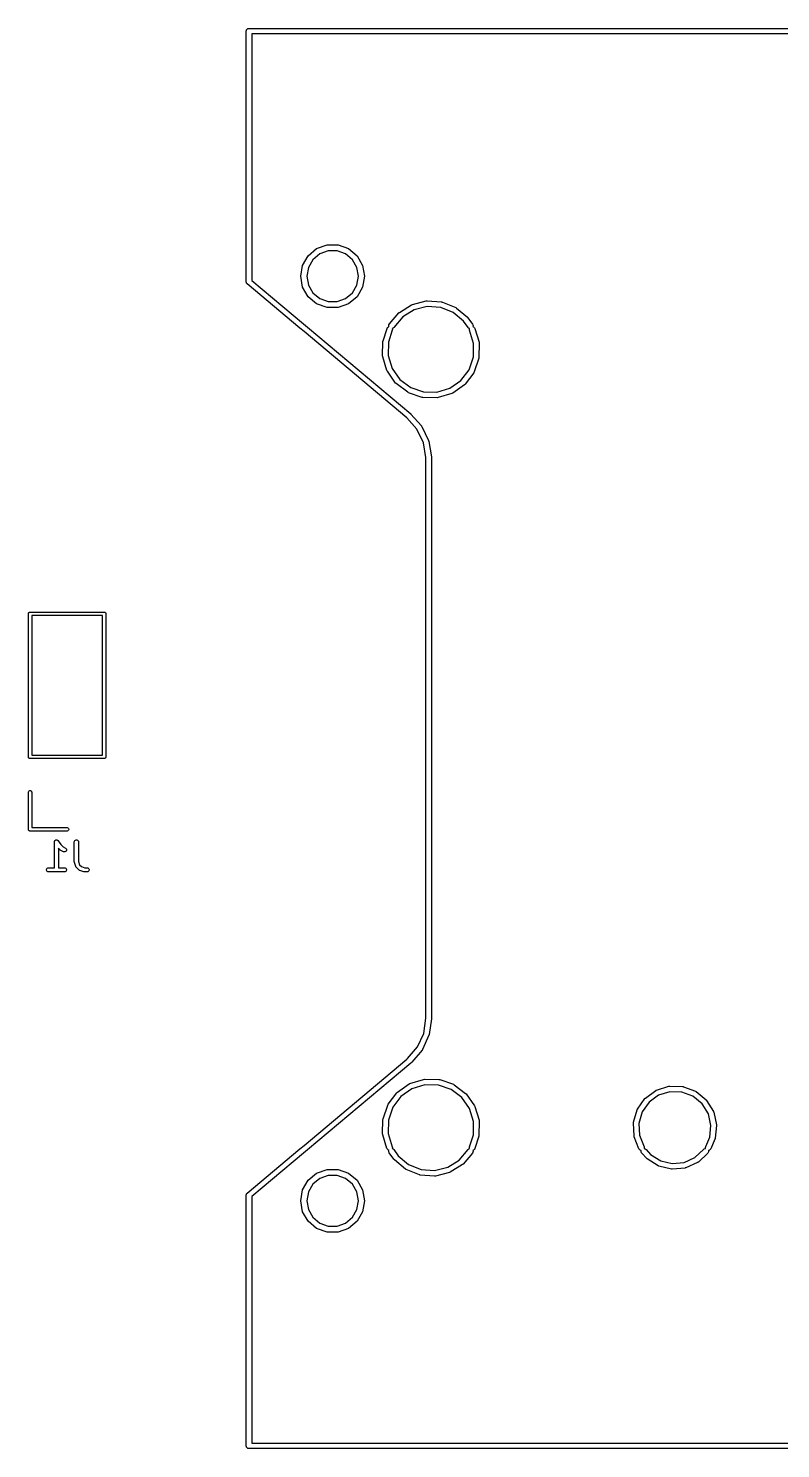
# Model space of a CAD drawing. Extents: x 111.4 to 165.4, y -127.2 to -76.2.
# Drawn here: x 111.4 to 138.4, y -127.2 to -76.2 of the extents above; entities that cross this region are included whole.
import ezdxf

# ---------------------------------------------------------------- set-up
doc = ezdxf.new("R2010")
doc.units = 0
doc.header["$MEASUREMENT"] = 0
doc.layers.add('BLACK', color=7, linetype='CONTINUOUS')

msp = doc.modelspace()

# ---------------------------------------------------------------- linework, layer by layer
at = {"layer": 'BLACK', "linetype": 'CONTINUOUS'}
for p, q in [((119.211, -76.2824), (119.214, -76.274)), ((119.211, -76.2913), (119.211, -76.2824)), ((119.211, -83.1863), (119.211, -76.2913)), ((119.211, -76.2913), (119.211, -76.2913)), ((119.214, -76.274), (119.216, -76.2653)), ((119.216, -76.2653), (119.22, -76.2576)), ((119.22, -76.2576), (119.223, -76.2492)), ((119.223, -76.2492), (119.229, -76.2424)), ((119.229, -76.2424), (119.233, -76.2347)), ((119.233, -76.2347), (119.24, -76.229)), ((119.24, -76.229), (119.246, -76.2222)), ((119.246, -76.2222), (119.253, -76.2178)), ((119.253, -76.2178), (119.26, -76.2121)), ((119.26, -76.2121), (119.269, -76.209)), ((119.269, -76.209), (119.276, -76.2046)), ((119.276, -76.2046), (119.285, -76.203)), ((119.285, -76.203), (119.293, -76.2)), ((119.293, -76.2), (119.302, -76.2)), ((119.302, -76.2), (119.302, -76.2)), ((119.302, -76.2), (165.32, -76.2)), ((165.211, -76.4), (119.411, -76.4)), ((119.411, -76.4), (119.411, -85.2534)), ((119.211, -83.3133), (119.211, -83.1863)), ((119.211, -83.1863), (119.211, -83.1863)), ((119.211, -85.2824), (119.211, -83.3133)), ((119.211, -83.3133), (119.211, -83.3133)), ((121.434, -84.364), (121.738, -84.1084)), ((121.738, -84.1084), (122.112, -83.9724)), ((122.112, -83.9724), (122.51, -83.9724)), ((122.51, -83.9724), (122.883, -84.1084)), ((122.883, -84.1084), (123.188, -84.364)), ((121.235, -84.7084), (121.434, -84.364)), ((121.602, -84.5054), (121.442, -84.7836)), ((121.849, -84.2989), (121.602, -84.5054)), ((122.15, -84.1891), (121.849, -84.2989)), ((122.472, -84.1891), (122.15, -84.1891)), ((122.773, -84.2989), (122.472, -84.1891)), ((123.02, -84.5054), (122.773, -84.2989)), ((123.18, -84.7836), (123.02, -84.5054)), ((123.188, -84.364), (123.387, -84.7084)), ((121.166, -85.1), (121.235, -84.7084)), ((121.235, -85.4916), (121.166, -85.1)), ((121.442, -84.7836), (121.386, -85.1)), ((121.386, -85.1), (121.442, -85.4164)), ((123.236, -85.1), (123.18, -84.7836)), ((123.18, -85.4164), (123.236, -85.1)), ((123.387, -84.7084), (123.456, -85.1)), ((123.456, -85.1), (123.387, -85.4916)), ((119.211, -85.3176), (119.211, -85.2824)), ((119.214, -85.326), (119.211, -85.3176)), ((119.216, -85.3347), (119.214, -85.326)), ((119.22, -85.3424), (119.216, -85.3347)), ((119.223, -85.3508), (119.22, -85.3424)), ((119.229, -85.3576), (119.223, -85.3508)), ((119.233, -85.3653), (119.229, -85.3576)), ((119.24, -85.371), (119.233, -85.3653)), ((121.134, -86.9602), (119.24, -85.371)), ((119.24, -85.371), (119.24, -85.371)), ((119.411, -85.2534), (121.263, -86.807)), ((121.434, -85.836), (121.235, -85.4916)), ((121.442, -85.4164), (121.602, -85.6946)), ((123.02, -85.6946), (123.18, -85.4164)), ((123.387, -85.4916), (123.188, -85.836)), ((121.738, -86.0916), (121.434, -85.836)), ((121.602, -85.6946), (121.849, -85.9011)), ((122.112, -86.2276), (121.738, -86.0916)), ((121.849, -85.9011), (122.15, -86.0109)), ((122.15, -86.0109), (122.472, -86.0109)), ((122.472, -86.0109), (122.773, -85.9011)), ((122.883, -86.0916), (122.51, -86.2276)), ((122.773, -85.9011), (123.02, -85.6946)), ((123.188, -85.836), (122.883, -86.0916)), ((124.708, -86.3982), (125.146, -86.1253)), ((125.146, -86.1253), (125.175, -86.1131)), ((125.175, -86.1131), (125.676, -85.989)), ((125.708, -86.1869), (125.238, -86.3034)), ((125.676, -85.989), (125.707, -85.9863)), ((125.707, -85.9863), (125.707, -85.9863)), ((125.707, -85.9863), (126.222, -86.0231)), ((126.192, -86.2215), (125.708, -86.1869)), ((126.222, -86.0231), (126.222, -86.0231)), ((126.222, -86.0231), (126.237, -86.0267)), ((126.237, -86.0267), (126.252, -86.0302)), ((126.252, -86.0302), (126.252, -86.0302)), ((126.252, -86.0302), (126.731, -86.2243)), ((122.51, -86.2276), (122.112, -86.2276)), ((124.351, -86.8136), (124.684, -86.4187)), ((124.827, -86.5596), (124.504, -86.9424)), ((124.684, -86.4187), (124.698, -86.4066)), ((124.698, -86.4066), (124.708, -86.3982)), ((125.238, -86.3034), (124.827, -86.5596)), ((126.641, -86.4037), (126.192, -86.2215)), ((127.014, -86.7181), (126.641, -86.4037)), ((126.731, -86.2243), (126.731, -86.2243)), ((126.731, -86.2243), (126.743, -86.2321)), ((126.743, -86.2321), (126.757, -86.2405)), ((126.757, -86.2405), (126.757, -86.2405)), ((126.757, -86.2405), (127.152, -86.5729)), ((127.152, -86.5729), (127.16, -86.5821)), ((127.16, -86.5821), (127.169, -86.5907)), ((127.169, -86.5907), (127.335, -86.8192)), ((121.285, -87.0872), (121.134, -86.9602)), ((121.134, -86.9602), (121.134, -86.9602)), ((121.263, -86.807), (121.263, -86.807)), ((121.263, -86.807), (121.414, -86.934)), ((124.977, -90.1847), (121.285, -87.0872)), ((121.285, -87.0872), (121.285, -87.0872)), ((121.414, -86.934), (121.414, -86.934)), ((121.414, -86.934), (125.118, -90.0417)), ((124.121, -87.4144), (124.264, -86.9741)), ((124.264, -86.9741), (124.278, -86.9462)), ((124.278, -86.9462), (124.3, -86.9241)), ((124.3, -86.9241), (124.328, -86.9099)), ((124.454, -87.0359), (124.315, -87.462)), ((124.328, -86.8709), (124.335, -86.8404)), ((124.331, -86.902), (124.328, -86.8709)), ((124.328, -86.9099), (124.334, -86.909)), ((124.334, -86.909), (124.331, -86.902)), ((124.335, -86.8404), (124.351, -86.8136)), ((124.481, -86.9629), (124.454, -86.9743)), ((124.454, -86.9743), (124.459, -87.005)), ((124.459, -87.005), (124.454, -87.0359)), ((124.504, -86.9424), (124.481, -86.9629)), ((127.173, -86.9368), (127.014, -86.7181)), ((127.195, -86.9589), (127.173, -86.9368)), ((127.223, -86.9731), (127.195, -86.9589)), ((127.228, -86.9739), (127.223, -86.9731)), ((127.223, -87.0034), (127.228, -86.9739)), ((127.228, -87.0343), (127.223, -87.0034)), ((127.374, -87.5127), (127.228, -87.0343)), ((127.335, -86.8192), (127.349, -86.8471)), ((127.349, -86.8471), (127.354, -86.878)), ((127.354, -86.878), (127.349, -86.9089)), ((127.349, -86.9089), (127.349, -86.9092)), ((127.349, -86.9092), (127.356, -86.9104)), ((127.356, -86.9104), (127.383, -86.9251)), ((127.383, -86.9251), (127.405, -86.9475)), ((127.405, -86.9475), (127.419, -86.9757)), ((127.419, -86.9757), (127.57, -87.4692)), ((124.107, -87.9599), (124.116, -87.4437)), ((124.116, -87.4437), (124.118, -87.4291)), ((124.118, -87.4291), (124.121, -87.4144)), ((124.315, -87.462), (124.308, -87.9473)), ((127.367, -87.9972), (127.374, -87.5127)), ((127.575, -87.5001), (127.566, -88.0163)), ((127.57, -87.4692), (127.57, -87.4692)), ((127.57, -87.4692), (127.575, -87.5001)), ((124.112, -87.9908), (124.107, -87.9599)), ((124.263, -88.4843), (124.112, -87.9908)), ((124.308, -87.9473), (124.45, -88.4105)), ((127.209, -88.4555), (127.367, -87.9972)), ((127.561, -88.0471), (127.393, -88.5354)), ((127.566, -88.0163), (127.561, -88.0471)), ((127.566, -88.0163), (127.566, -88.0163)), ((124.277, -88.5125), (124.263, -88.4843)), ((124.263, -88.4843), (124.263, -88.4843)), ((124.574, -88.935), (124.277, -88.5125)), ((124.45, -88.4105), (124.728, -88.8071)), ((126.918, -88.8429), (127.209, -88.4555)), ((127.379, -88.5631), (127.068, -88.9757)), ((127.393, -88.5354), (127.379, -88.5631)), ((124.595, -88.9575), (124.574, -88.935)), ((125.008, -89.2677), (124.595, -88.9575)), ((124.595, -88.9575), (124.595, -88.9575)), ((124.728, -88.8071), (125.115, -89.0983)), ((125.115, -89.0983), (125.574, -89.2555)), ((126.058, -89.2634), (126.522, -89.1212)), ((126.522, -89.1212), (126.918, -88.8429)), ((127.046, -88.9975), (126.623, -89.294)), ((127.068, -88.9757), (127.046, -88.9975)), ((127.068, -88.9757), (127.068, -88.9757)), ((125.036, -89.2823), (125.008, -89.2677)), ((125.524, -89.4498), (125.036, -89.2823)), ((125.555, -89.4552), (125.524, -89.4498)), ((126.071, -89.4637), (125.555, -89.4552)), ((125.555, -89.4552), (125.555, -89.4552)), ((125.574, -89.2555), (126.058, -89.2634)), ((126.102, -89.4593), (126.071, -89.4637)), ((126.071, -89.4637), (126.071, -89.4637)), ((126.595, -89.3078), (126.102, -89.4593)), ((126.102, -89.4593), (126.102, -89.4593)), ((126.623, -89.294), (126.595, -89.3078)), ((126.595, -89.3078), (126.595, -89.3078)), ((125.341, -90.5912), (124.977, -90.1847)), ((125.118, -90.0417), (125.122, -90.0472)), ((125.122, -90.0472), (125.499, -90.4684)), ((125.573, -91.0769), (125.341, -90.5912)), ((125.499, -90.4684), (125.499, -90.4684)), ((125.499, -90.4684), (125.499, -90.4684)), ((125.499, -90.4684), (125.5, -90.4693)), ((125.5, -90.4693), (125.508, -90.4807)), ((125.508, -90.4807), (125.515, -90.492)), ((125.515, -90.492), (125.76, -91.0036)), ((125.661, -91.615), (125.573, -91.0769)), ((125.76, -91.0036), (125.76, -91.0047)), ((125.76, -91.0047), (125.764, -91.0177)), ((125.764, -91.0177), (125.768, -91.0307)), ((125.768, -91.0307), (125.859, -91.5903)), ((125.661, -91.6452), (125.661, -91.615)), ((125.661, -111.748), (125.661, -91.6452)), ((125.859, -91.5903), (125.86, -91.5915)), ((125.86, -91.5915), (125.86, -91.5985)), ((125.86, -91.5985), (125.861, -91.6055)), ((125.861, -91.6055), (125.861, -91.6356)), ((125.861, -91.6356), (125.861, -91.6361)), ((125.861, -91.6361), (125.861, -111.764)), ((111.386, -97.2114), (111.388, -97.2064)), ((111.386, -97.2168), (111.386, -97.2114)), ((111.386, -102.367), (111.386, -97.2168)), ((111.388, -97.2064), (111.389, -97.2012)), ((111.389, -97.2012), (111.391, -97.1966)), ((111.391, -97.1966), (111.393, -97.1915)), ((111.393, -97.1915), (111.397, -97.1874)), ((111.397, -97.1874), (111.399, -97.1828)), ((111.399, -97.1828), (111.403, -97.1794)), ((111.403, -97.1794), (111.407, -97.1753)), ((111.407, -97.1753), (111.411, -97.1727)), ((111.411, -97.1727), (111.416, -97.1692)), ((111.416, -97.1692), (111.421, -97.1674)), ((111.421, -97.1674), (111.425, -97.1647)), ((111.425, -97.1647), (111.43, -97.1638)), ((111.43, -97.1638), (111.435, -97.162)), ((111.435, -97.162), (111.441, -97.162)), ((111.441, -97.162), (111.441, -97.162)), ((111.441, -97.162), (114.111, -97.162)), ((111.506, -97.282), (111.506, -102.302)), ((114.046, -97.282), (111.506, -97.282)), ((114.046, -102.302), (114.046, -97.282)), ((114.111, -97.162), (114.117, -97.162)), ((114.111, -97.162), (114.111, -97.162)), ((114.117, -97.162), (114.122, -97.1638)), ((114.122, -97.1638), (114.127, -97.1647)), ((114.127, -97.1647), (114.131, -97.1674)), ((114.131, -97.1674), (114.136, -97.1692)), ((114.136, -97.1692), (114.141, -97.1727)), ((114.141, -97.1727), (114.145, -97.1753)), ((114.145, -97.1753), (114.149, -97.1794)), ((114.149, -97.1794), (114.153, -97.1828)), ((114.153, -97.1828), (114.155, -97.1875)), ((114.155, -97.1875), (114.159, -97.1915)), ((114.159, -97.1915), (114.161, -97.1965)), ((114.161, -97.1965), (114.163, -97.2012)), ((114.163, -97.2012), (114.164, -97.2064)), ((114.164, -97.2064), (114.166, -97.2114)), ((114.166, -97.2114), (114.166, -97.2167)), ((114.166, -97.2167), (114.166, -97.2168)), ((114.166, -97.2168), (114.166, -102.367)), ((111.386, -102.373), (111.386, -102.367)), ((111.386, -102.367), (111.386, -102.367)), ((111.388, -102.378), (111.386, -102.373)), ((111.389, -102.383), (111.388, -102.378)), ((111.391, -102.387), (111.389, -102.383)), ((111.393, -102.392), (111.391, -102.387)), ((111.397, -102.397), (111.393, -102.392)), ((111.399, -102.401), (111.397, -102.397)), ((111.403, -102.405), (111.399, -102.401)), ((111.407, -102.409), (111.403, -102.405)), ((111.411, -102.411), (111.407, -102.409)), ((111.416, -102.415), (111.411, -102.411)), ((111.421, -102.417), (111.416, -102.415)), ((111.425, -102.419), (111.421, -102.417)), ((111.43, -102.42), (111.425, -102.419)), ((111.435, -102.422), (111.43, -102.42)), ((111.441, -102.422), (111.435, -102.422)), ((114.111, -102.422), (111.441, -102.422)), ((111.441, -102.422), (111.441, -102.422)), ((111.506, -102.302), (114.046, -102.302)), ((114.117, -102.422), (114.111, -102.422)), ((114.111, -102.422), (114.111, -102.422)), ((114.122, -102.42), (114.117, -102.422)), ((114.127, -102.419), (114.122, -102.42)), ((114.131, -102.417), (114.127, -102.419)), ((114.136, -102.415), (114.131, -102.417)), ((114.141, -102.411), (114.136, -102.415)), ((114.145, -102.409), (114.141, -102.411)), ((114.149, -102.405), (114.145, -102.409)), ((114.153, -102.401), (114.149, -102.405)), ((114.155, -102.397), (114.153, -102.401)), ((114.159, -102.392), (114.155, -102.397)), ((114.161, -102.387), (114.159, -102.392)), ((114.163, -102.383), (114.161, -102.387)), ((114.164, -102.378), (114.163, -102.383)), ((114.166, -102.373), (114.164, -102.378)), ((114.166, -102.367), (114.166, -102.367)), ((114.166, -102.367), (114.166, -102.373)), ((111.386, -103.627), (111.389, -103.611)), ((111.386, -104.951), (111.386, -103.627)), ((111.389, -103.611), (111.399, -103.593)), ((111.399, -103.593), (111.416, -103.579)), ((111.416, -103.579), (111.435, -103.572)), ((111.435, -103.572), (111.457, -103.572)), ((111.457, -103.572), (111.476, -103.579)), ((111.476, -103.579), (111.493, -103.593)), ((111.493, -103.593), (111.503, -103.611)), ((111.503, -103.611), (111.506, -103.627)), ((111.506, -103.627), (111.506, -104.902)), ((111.386, -104.973), (111.386, -104.951)), ((111.388, -104.978), (111.386, -104.973)), ((111.389, -104.983), (111.388, -104.978)), ((111.391, -104.987), (111.389, -104.983)), ((111.393, -104.992), (111.391, -104.987)), ((111.397, -104.997), (111.393, -104.992)), ((111.399, -105.001), (111.397, -104.997)), ((111.403, -105.005), (111.399, -105.001)), ((111.407, -105.009), (111.403, -105.005)), ((111.411, -105.011), (111.407, -105.009)), ((111.416, -105.015), (111.411, -105.011)), ((111.421, -105.017), (111.416, -105.015)), ((111.425, -105.019), (111.421, -105.017)), ((111.43, -105.02), (111.425, -105.019)), ((111.435, -105.022), (111.43, -105.02)), ((111.441, -105.022), (111.435, -105.022)), ((112.781, -105.022), (111.441, -105.022)), ((111.441, -105.022), (111.441, -105.022)), ((111.506, -104.902), (112.781, -104.902)), ((112.781, -104.902), (112.797, -104.905)), ((112.797, -105.019), (112.781, -105.022)), ((112.797, -104.905), (112.815, -104.915)), ((112.815, -105.009), (112.797, -105.019)), ((112.815, -104.915), (112.829, -104.932)), ((112.829, -104.992), (112.815, -105.009)), ((112.829, -104.932), (112.836, -104.951)), ((112.836, -104.973), (112.829, -104.992)), ((112.836, -104.951), (112.836, -104.973)), ((112.32, -105.414), (112.321, -105.41)), ((112.32, -106.339), (112.32, -105.414)), ((112.321, -105.406), (112.323, -105.398)), ((112.321, -105.41), (112.321, -105.406)), ((112.323, -105.398), (112.325, -105.389)), ((112.325, -105.389), (112.327, -105.385)), ((112.327, -105.385), (112.328, -105.381)), ((112.328, -105.381), (112.333, -105.374)), ((112.333, -105.374), (112.338, -105.366)), ((112.338, -105.366), (112.341, -105.364)), ((112.341, -105.364), (112.343, -105.36)), ((112.343, -105.36), (112.351, -105.355)), ((112.351, -105.355), (112.358, -105.349)), ((112.358, -105.349), (112.361, -105.348)), ((112.361, -105.348), (112.365, -105.346)), ((112.365, -105.346), (112.374, -105.344)), ((112.374, -105.344), (112.382, -105.341)), ((112.382, -105.341), (112.386, -105.341)), ((112.386, -105.341), (112.39, -105.34)), ((112.39, -105.34), (112.399, -105.341)), ((112.399, -105.341), (112.408, -105.341)), ((112.408, -105.341), (112.412, -105.342)), ((112.412, -105.342), (112.416, -105.342)), ((112.416, -105.342), (112.424, -105.346)), ((112.424, -105.346), (112.433, -105.349)), ((112.433, -105.349), (112.436, -105.352)), ((112.436, -105.352), (112.439, -105.354)), ((112.439, -105.354), (112.446, -105.36)), ((112.446, -105.36), (112.453, -105.366)), ((112.453, -105.366), (112.455, -105.37)), ((112.455, -105.37), (112.457, -105.373)), ((112.457, -105.373), (112.549, -105.509)), ((112.549, -105.509), (112.63, -105.591)), ((113.034, -105.414), (113.039, -105.389)), ((113.034, -106.129), (113.034, -105.414)), ((113.039, -105.389), (113.052, -105.366)), ((113.052, -105.366), (113.072, -105.349)), ((113.072, -105.349), (113.096, -105.341)), ((113.096, -105.341), (113.122, -105.341)), ((113.122, -105.341), (113.147, -105.349)), ((113.147, -105.349), (113.167, -105.366)), ((113.167, -105.366), (113.18, -105.389)), ((113.18, -105.389), (113.184, -105.414)), ((113.184, -105.414), (113.184, -106.116)), ((112.532, -105.706), (112.47, -105.643)), ((112.47, -105.643), (112.47, -106.339)), ((112.542, -105.712), (112.532, -105.706)), ((112.552, -105.72), (112.542, -105.712)), ((112.647, -105.767), (112.552, -105.72)), ((112.63, -105.591), (112.714, -105.633)), ((112.672, -105.775), (112.647, -105.767)), ((112.698, -105.773), (112.672, -105.775)), ((112.722, -105.763), (112.698, -105.773)), ((112.714, -105.633), (112.735, -105.649)), ((112.741, -105.745), (112.722, -105.763)), ((112.735, -105.649), (112.75, -105.67)), ((112.753, -105.721), (112.741, -105.745)), ((112.75, -105.67), (112.756, -105.696)), ((112.756, -105.696), (112.753, -105.721)), ((112.035, -106.401), (112.044, -106.377)), ((112.035, -106.427), (112.035, -106.401)), ((112.044, -106.452), (112.035, -106.427)), ((112.044, -106.377), (112.061, -106.357)), ((112.061, -106.472), (112.044, -106.452)), ((112.061, -106.357), (112.084, -106.344)), ((112.084, -106.485), (112.061, -106.472)), ((112.084, -106.344), (112.109, -106.339)), ((112.109, -106.489), (112.084, -106.485)), ((112.109, -106.339), (112.32, -106.339)), ((112.681, -106.489), (112.109, -106.489)), ((112.47, -106.339), (112.681, -106.339)), ((112.681, -106.339), (112.706, -106.344)), ((112.706, -106.485), (112.681, -106.489)), ((112.706, -106.344), (112.729, -106.357)), ((112.729, -106.472), (112.706, -106.485)), ((112.729, -106.357), (112.746, -106.377)), ((112.746, -106.452), (112.729, -106.472)), ((112.746, -106.377), (112.755, -106.401)), ((112.755, -106.427), (112.746, -106.452)), ((112.755, -106.401), (112.755, -106.427)), ((113.036, -106.141), (113.034, -106.129)), ((113.038, -106.152), (113.036, -106.141)), ((113.086, -106.295), (113.038, -106.152)), ((113.088, -106.299), (113.086, -106.295)), ((113.089, -106.303), (113.088, -106.299)), ((113.094, -106.31), (113.089, -106.303)), ((113.098, -106.318), (113.094, -106.31)), ((113.101, -106.321), (113.098, -106.318)), ((113.104, -106.325), (113.101, -106.321)), ((113.199, -106.42), (113.104, -106.325)), ((113.184, -106.116), (113.223, -106.231)), ((113.203, -106.422), (113.199, -106.42)), ((113.206, -106.426), (113.203, -106.422)), ((113.213, -106.43), (113.206, -106.426)), ((113.22, -106.435), (113.213, -106.43)), ((113.225, -106.436), (113.22, -106.435)), ((113.223, -106.231), (113.293, -106.301)), ((113.228, -106.438), (113.225, -106.436)), ((113.371, -106.486), (113.228, -106.438)), ((113.293, -106.301), (113.407, -106.339)), ((113.383, -106.487), (113.371, -106.486)), ((113.395, -106.489), (113.383, -106.487)), ((113.49, -106.489), (113.395, -106.489)), ((113.407, -106.339), (113.49, -106.339)), ((113.49, -106.339), (113.516, -106.344)), ((113.516, -106.485), (113.49, -106.489)), ((113.516, -106.344), (113.538, -106.357)), ((113.538, -106.472), (113.516, -106.485)), ((113.538, -106.357), (113.555, -106.377)), ((113.555, -106.452), (113.538, -106.472)), ((113.555, -106.377), (113.564, -106.401)), ((113.564, -106.427), (113.555, -106.452)), ((113.564, -106.401), (113.564, -106.427)), ((125.584, -112.288), (125.661, -111.748)), ((125.86, -111.771), (125.78, -112.331)), ((125.861, -111.764), (125.86, -111.771)), ((125.361, -112.778), (125.584, -112.288)), ((125.772, -112.358), (125.537, -112.874)), ((125.775, -112.345), (125.772, -112.358)), ((125.779, -112.332), (125.775, -112.345)), ((125.78, -112.331), (125.779, -112.332)), ((121.285, -116.313), (124.982, -113.211)), ((124.982, -113.211), (125.005, -113.191)), ((125.005, -113.191), (125.361, -112.778)), ((125.522, -112.898), (125.152, -113.328)), ((125.529, -112.887), (125.522, -112.898)), ((125.536, -112.875), (125.529, -112.887)), ((125.537, -112.874), (125.536, -112.875)), ((125.537, -112.874), (125.537, -112.874)), ((125.537, -112.874), (125.537, -112.874)), ((125.118, -113.358), (121.414, -116.466)), ((125.141, -113.338), (125.118, -113.358)), ((125.118, -113.358), (125.118, -113.358)), ((125.145, -113.333), (125.141, -113.338)), ((125.151, -113.329), (125.145, -113.333)), ((125.152, -113.328), (125.151, -113.329)), ((124.636, -114.403), (125.059, -114.106)), ((125.059, -114.106), (125.087, -114.092)), ((125.087, -114.092), (125.58, -113.941)), ((125.624, -114.137), (125.16, -114.279)), ((125.58, -113.941), (125.611, -113.936)), ((125.611, -113.936), (125.611, -113.936)), ((125.611, -113.936), (126.127, -113.945)), ((126.108, -114.144), (125.624, -114.137)), ((126.567, -114.302), (126.108, -114.144)), ((126.127, -113.945), (126.158, -113.95)), ((126.158, -113.95), (126.158, -113.95)), ((126.158, -113.95), (126.646, -114.118)), ((126.646, -114.118), (126.674, -114.132)), ((126.674, -114.132), (126.674, -114.132)), ((126.674, -114.132), (127.087, -114.443)), ((133.944, -114.324), (134.383, -114.187)), ((134.383, -114.187), (134.4, -114.184)), ((134.4, -114.184), (134.407, -114.184)), ((134.407, -114.184), (134.415, -114.183)), ((134.415, -114.183), (134.875, -114.196)), ((134.875, -114.196), (134.892, -114.198)), ((134.892, -114.198), (134.899, -114.201)), ((134.899, -114.201), (134.907, -114.203)), ((134.907, -114.203), (135.337, -114.364)), ((124.303, -114.837), (124.614, -114.424)), ((124.764, -114.557), (124.473, -114.944)), ((124.614, -114.424), (124.636, -114.403)), ((124.614, -114.424), (124.614, -114.424)), ((125.16, -114.279), (124.764, -114.557)), ((126.954, -114.593), (126.567, -114.302)), ((127.232, -114.989), (126.954, -114.593)), ((127.087, -114.443), (127.087, -114.443)), ((127.087, -114.443), (127.108, -114.465)), ((127.108, -114.465), (127.405, -114.888)), ((133.257, -115.01), (133.52, -114.633)), ((133.52, -114.633), (133.531, -114.62)), ((133.531, -114.62), (133.538, -114.615)), ((133.538, -114.615), (133.543, -114.61)), ((133.543, -114.61), (133.914, -114.338)), ((134.019, -114.51), (133.674, -114.761)), ((133.914, -114.338), (133.929, -114.329)), ((133.914, -114.338), (133.914, -114.338)), ((133.914, -114.338), (133.914, -114.338)), ((133.929, -114.329), (133.937, -114.327)), ((133.937, -114.327), (133.944, -114.324)), ((134.426, -114.383), (134.019, -114.51)), ((134.852, -114.396), (134.426, -114.383)), ((135.252, -114.545), (134.852, -114.396)), ((135.581, -114.817), (135.252, -114.545)), ((135.337, -114.364), (135.353, -114.372)), ((135.353, -114.372), (135.359, -114.377)), ((135.359, -114.377), (135.366, -114.38)), ((135.366, -114.38), (135.721, -114.673)), ((135.721, -114.673), (135.721, -114.673)), ((135.721, -114.673), (135.721, -114.673)), ((135.721, -114.673), (135.733, -114.685)), ((135.733, -114.685), (135.737, -114.691)), ((135.737, -114.691), (135.742, -114.697)), ((135.742, -114.697), (135.984, -115.089)), ((124.121, -115.353), (124.289, -114.865)), ((124.289, -114.865), (124.303, -114.837)), ((124.303, -114.837), (124.303, -114.837)), ((124.473, -114.944), (124.315, -115.403)), ((127.374, -115.453), (127.232, -114.989)), ((127.405, -114.888), (127.419, -114.916)), ((127.419, -114.916), (127.57, -115.409)), ((133.115, -115.481), (133.243, -115.039)), ((133.243, -115.039), (133.249, -115.023)), ((133.249, -115.023), (133.253, -115.017)), ((133.253, -115.017), (133.257, -115.01)), ((133.43, -115.111), (133.312, -115.52)), ((133.674, -114.761), (133.43, -115.111)), ((135.805, -115.18), (135.581, -114.817)), ((135.899, -115.596), (135.805, -115.18)), ((135.984, -115.089), (135.984, -115.089)), ((135.984, -115.089), (135.984, -115.089)), ((135.984, -115.089), (135.991, -115.104)), ((135.991, -115.104), (135.993, -115.112)), ((135.993, -115.112), (135.996, -115.119)), ((135.996, -115.119), (136.097, -115.568)), ((124.107, -115.9), (124.116, -115.384)), ((124.116, -115.384), (124.121, -115.353)), ((124.121, -115.353), (124.121, -115.353)), ((124.315, -115.403), (124.308, -115.887)), ((127.367, -115.938), (127.374, -115.453)), ((127.575, -115.44), (127.566, -115.956)), ((127.57, -115.409), (127.57, -115.409)), ((127.57, -115.409), (127.575, -115.44)), ((133.112, -115.497), (133.114, -115.489)), ((133.112, -115.514), (133.112, -115.497)), ((133.134, -115.973), (133.112, -115.514)), ((133.112, -115.514), (133.112, -115.514)), ((133.112, -115.514), (133.112, -115.514)), ((133.114, -115.489), (133.115, -115.481)), ((133.312, -115.52), (133.333, -115.946)), ((135.853, -116.021), (135.899, -115.596)), ((136.099, -115.6), (136.05, -116.057)), ((136.097, -115.568), (136.1, -115.585)), ((136.1, -115.585), (136.099, -115.593)), ((136.099, -115.593), (136.099, -115.6)), ((124.112, -115.931), (124.107, -115.9)), ((124.263, -116.424), (124.112, -115.931)), ((124.308, -115.887), (124.454, -116.366)), ((127.228, -116.364), (127.367, -115.938)), ((127.561, -115.986), (127.418, -116.426)), ((127.564, -115.971), (127.561, -115.986)), ((127.566, -115.956), (127.564, -115.971)), ((133.136, -115.981), (133.134, -115.973)), ((133.136, -115.988), (133.136, -115.981)), ((133.141, -116.005), (133.136, -115.988)), ((133.312, -116.432), (133.141, -116.005)), ((133.141, -116.005), (133.141, -116.005)), ((133.141, -116.005), (133.141, -116.005)), ((133.333, -115.946), (133.497, -116.358)), ((135.708, -116.355), (135.853, -116.021)), ((136.042, -116.086), (135.892, -116.435)), ((136.044, -116.08), (136.042, -116.086)), ((136.047, -116.074), (136.044, -116.08)), ((136.05, -116.057), (136.047, -116.074)), ((119.24, -118.029), (121.134, -116.44)), ((121.263, -116.593), (119.411, -118.147)), ((121.134, -116.44), (121.285, -116.313)), ((121.134, -116.44), (121.134, -116.44)), ((121.414, -116.466), (121.263, -116.593)), ((121.263, -116.593), (121.263, -116.593)), ((121.285, -116.313), (121.285, -116.313)), ((121.414, -116.466), (121.414, -116.466)), ((124.277, -116.452), (124.263, -116.424)), ((124.299, -116.475), (124.277, -116.452)), ((124.326, -116.49), (124.299, -116.475)), ((124.333, -116.491), (124.326, -116.49)), ((124.328, -116.522), (124.333, -116.491)), ((124.333, -116.553), (124.328, -116.522)), ((124.333, -116.491), (124.333, -116.491)), ((124.347, -116.581), (124.333, -116.553)), ((124.513, -116.809), (124.347, -116.581)), ((124.454, -116.366), (124.459, -116.397)), ((124.459, -116.397), (124.454, -116.426)), ((124.454, -116.426), (124.459, -116.427)), ((124.459, -116.427), (124.487, -116.441)), ((124.487, -116.441), (124.509, -116.463)), ((124.509, -116.463), (124.668, -116.682)), ((124.668, -116.682), (125.041, -116.996)), ((126.855, -116.84), (127.178, -116.458)), ((127.331, -116.586), (126.998, -116.981)), ((127.178, -116.458), (127.201, -116.437)), ((127.201, -116.437), (127.228, -116.426)), ((127.223, -116.395), (127.228, -116.364)), ((127.228, -116.426), (127.223, -116.395)), ((127.347, -116.56), (127.331, -116.586)), ((127.354, -116.529), (127.347, -116.56)), ((127.354, -116.49), (127.348, -116.491)), ((127.348, -116.491), (127.351, -116.498)), ((127.351, -116.498), (127.354, -116.529)), ((127.382, -116.476), (127.354, -116.49)), ((127.404, -116.454), (127.382, -116.476)), ((127.418, -116.426), (127.404, -116.454)), ((133.329, -116.46), (133.312, -116.432)), ((133.354, -116.481), (133.329, -116.46)), ((133.384, -116.493), (133.354, -116.481)), ((133.397, -116.493), (133.384, -116.493)), ((133.392, -116.513), (133.397, -116.493)), ((133.394, -116.546), (133.392, -116.513)), ((133.407, -116.576), (133.394, -116.546)), ((133.418, -116.59), (133.407, -116.576)), ((133.592, -116.779), (133.418, -116.59)), ((133.497, -116.358), (133.502, -116.374)), ((133.504, -116.407), (133.499, -116.423)), ((133.499, -116.423), (133.508, -116.423)), ((133.502, -116.374), (133.504, -116.407)), ((133.508, -116.423), (133.539, -116.434)), ((133.539, -116.434), (133.565, -116.454)), ((133.565, -116.454), (133.73, -116.633)), ((133.595, -116.781), (133.592, -116.779)), ((133.598, -116.784), (133.595, -116.781)), ((133.612, -116.795), (133.598, -116.784)), ((133.73, -116.633), (134.093, -116.865)), ((134.932, -116.926), (135.321, -116.751)), ((135.321, -116.751), (135.645, -116.449)), ((135.781, -116.595), (135.445, -116.909)), ((135.645, -116.449), (135.658, -116.438)), ((135.658, -116.438), (135.688, -116.425)), ((135.688, -116.425), (135.705, -116.424)), ((135.7, -116.387), (135.708, -116.355)), ((135.703, -116.42), (135.7, -116.387)), ((135.705, -116.424), (135.703, -116.42)), ((135.801, -116.569), (135.781, -116.595)), ((135.812, -116.538), (135.801, -116.569)), ((135.832, -116.49), (135.808, -116.494)), ((135.808, -116.494), (135.812, -116.505)), ((135.812, -116.505), (135.812, -116.538)), ((135.861, -116.474), (135.832, -116.49)), ((135.883, -116.45), (135.861, -116.474)), ((135.892, -116.435), (135.883, -116.45)), ((121.738, -117.308), (122.112, -117.172)), ((122.112, -117.172), (122.51, -117.172)), ((122.51, -117.172), (122.883, -117.308)), ((124.522, -116.818), (124.513, -116.809)), ((124.53, -116.827), (124.522, -116.818)), ((124.925, -117.16), (124.53, -116.827)), ((124.931, -117.163), (124.925, -117.16)), ((124.925, -117.16), (124.925, -117.16)), ((124.951, -117.176), (124.931, -117.163)), ((125.43, -117.37), (124.951, -117.176)), ((124.951, -117.176), (124.951, -117.176)), ((125.041, -116.996), (125.49, -117.179)), ((125.49, -117.179), (125.974, -117.213)), ((125.974, -117.213), (126.444, -117.097)), ((126.507, -117.287), (126.006, -117.411)), ((126.444, -117.097), (126.855, -116.84)), ((126.536, -117.275), (126.507, -117.287)), ((126.974, -117.002), (126.536, -117.275)), ((126.998, -116.981), (126.974, -117.002)), ((133.999, -117.042), (133.612, -116.795)), ((134.007, -117.045), (133.999, -117.042)), ((134.013, -117.05), (134.007, -117.045)), ((134.03, -117.055), (134.013, -117.05)), ((134.476, -117.163), (134.03, -117.055)), ((134.03, -117.055), (134.03, -117.055)), ((134.03, -117.055), (134.03, -117.055)), ((134.093, -116.865), (134.507, -116.965)), ((134.484, -117.164), (134.476, -117.163)), ((134.492, -117.166), (134.484, -117.164)), ((134.509, -117.166), (134.492, -117.166)), ((134.507, -116.965), (134.932, -116.926)), ((134.967, -117.124), (134.509, -117.166)), ((134.509, -117.166), (134.509, -117.166)), ((134.509, -117.166), (134.509, -117.166)), ((134.974, -117.122), (134.967, -117.124)), ((134.982, -117.121), (134.974, -117.122)), ((134.999, -117.115), (134.982, -117.121)), ((135.418, -116.927), (134.999, -117.115)), ((135.425, -116.923), (135.418, -116.927)), ((135.432, -116.92), (135.425, -116.923)), ((135.445, -116.909), (135.432, -116.92)), ((135.445, -116.909), (135.445, -116.909)), ((135.445, -116.909), (135.445, -116.909)), ((121.235, -117.908), (121.434, -117.564)), ((121.434, -117.564), (121.738, -117.308)), ((121.602, -117.705), (121.442, -117.984)), ((121.849, -117.499), (121.602, -117.705)), ((122.15, -117.389), (121.849, -117.499)), ((122.472, -117.389), (122.15, -117.389)), ((122.773, -117.499), (122.472, -117.389)), ((123.02, -117.705), (122.773, -117.499)), ((122.883, -117.308), (123.188, -117.564)), ((123.18, -117.984), (123.02, -117.705)), ((123.188, -117.564), (123.387, -117.908)), ((125.445, -117.373), (125.43, -117.37)), ((125.43, -117.37), (125.43, -117.37)), ((125.46, -117.377), (125.445, -117.373)), ((125.975, -117.414), (125.46, -117.377)), ((125.46, -117.377), (125.46, -117.377)), ((126.006, -117.411), (125.975, -117.414)), ((126.006, -117.411), (126.006, -117.411)), ((119.211, -118.082), (119.214, -118.074)), ((119.211, -118.091), (119.211, -118.082)), ((119.211, -120.069), (119.211, -118.091)), ((119.211, -118.091), (119.211, -118.091)), ((119.214, -118.074), (119.216, -118.065)), ((119.216, -118.065), (119.22, -118.058)), ((119.22, -118.058), (119.223, -118.049)), ((119.223, -118.049), (119.229, -118.042)), ((119.229, -118.042), (119.233, -118.035)), ((119.233, -118.035), (119.24, -118.029)), ((119.411, -118.147), (119.411, -127)), ((121.166, -118.3), (121.235, -117.908)), ((121.235, -118.692), (121.166, -118.3)), ((121.442, -117.984), (121.386, -118.3)), ((121.386, -118.3), (121.442, -118.616)), ((123.236, -118.3), (123.18, -117.984)), ((123.18, -118.616), (123.236, -118.3)), ((123.387, -117.908), (123.456, -118.3)), ((123.456, -118.3), (123.387, -118.692)), ((121.434, -119.036), (121.235, -118.692)), ((121.442, -118.616), (121.602, -118.895)), ((123.02, -118.895), (123.18, -118.616)), ((123.387, -118.692), (123.188, -119.036)), ((121.738, -119.292), (121.434, -119.036)), ((121.602, -118.895), (121.849, -119.101)), ((122.112, -119.428), (121.738, -119.292)), ((121.849, -119.101), (122.15, -119.211)), ((122.15, -119.211), (122.472, -119.211)), ((122.472, -119.211), (122.773, -119.101)), ((122.883, -119.292), (122.51, -119.428)), ((122.773, -119.101), (123.02, -118.895)), ((123.188, -119.036), (122.883, -119.292)), ((122.51, -119.428), (122.112, -119.428)), ((119.211, -120.196), (119.211, -120.069)), ((119.211, -120.069), (119.211, -120.069)), ((119.211, -127.082), (119.211, -120.196)), ((119.211, -120.196), (119.211, -120.196)), ((119.211, -127.118), (119.211, -127.082)), ((119.214, -127.126), (119.211, -127.118)), ((119.216, -127.135), (119.214, -127.126)), ((119.22, -127.142), (119.216, -127.135)), ((119.223, -127.151), (119.22, -127.142)), ((119.229, -127.158), (119.223, -127.151)), ((119.233, -127.165), (119.229, -127.158)), ((119.24, -127.171), (119.233, -127.165)), ((119.246, -127.178), (119.24, -127.171)), ((119.253, -127.182), (119.246, -127.178)), ((119.26, -127.188), (119.253, -127.182)), ((119.269, -127.191), (119.26, -127.188)), ((119.276, -127.195), (119.269, -127.191)), ((119.285, -127.197), (119.276, -127.195)), ((119.293, -127.2), (119.285, -127.197)), ((119.302, -127.2), (119.293, -127.2)), ((165.32, -127.2), (119.302, -127.2)), ((119.302, -127.2), (119.302, -127.2)), ((119.411, -127), (165.211, -127))]:
    msp.add_line(p, q, dxfattribs=at)

doc.saveas('drawing.dxf')
